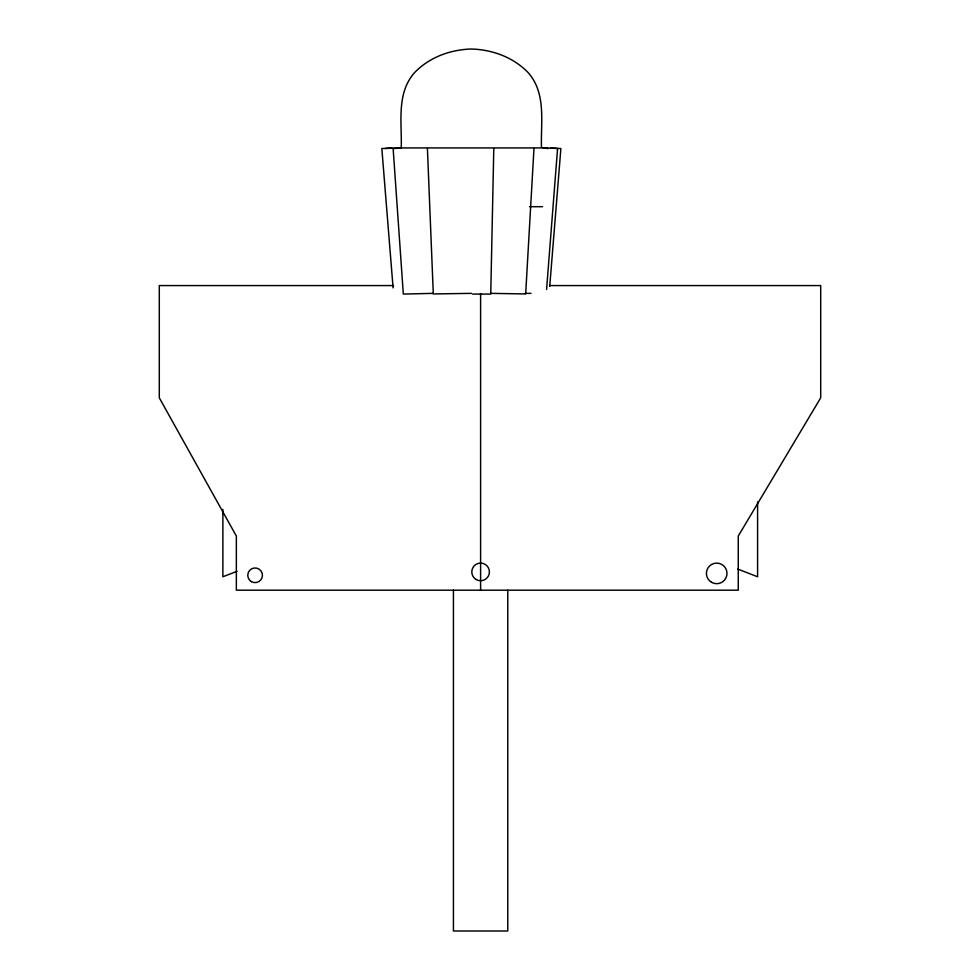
<?xml version="1.0" encoding="UTF-8"?>
<svg xmlns="http://www.w3.org/2000/svg" width="980" height="980" viewBox="0 0 980 980"><rect width="100%" height="100%" fill="white"/><g stroke="black" fill="none" stroke-linecap="round" stroke-linejoin="round"><path stroke-width="1.47" d="M493.785 148.642L490.747 294.074L472.495 294.074M533.977 148.519L525.672 293.951L491.017 293.363M546.583 289.406L557.583 148.519L550.809 147.931M549.731 286.381L560.879 148.519L542.589 147.931L548.408 148.519M237.062 571.279L222.877 576.767L222.877 509.392M385.128 148.519L391.89 147.931M400.845 147.931L541.462 147.931C540.654 122.537 546.595 93.357 528.073 72.532C513.189 57.195 492.475 49.686 471.356 49C450.237 49.686 429.522 57.195 414.626 72.532C396.104 93.357 402.057 122.537 401.237 147.931M529.519 206.694L542.589 206.694M393.543 285.572L159.299 285.572L159.299 397.831L236.352 536.048L236.352 590.193L738.259 590.193L738.259 536.048L820.701 397.831L820.701 285.572L549.707 285.572M433.172 293.363L403.319 294.074L393.139 148.642L400.11 147.931L381.833 148.519L393.09 287.887M471.356 293.363L433.295 293.951L427.415 148.519M525.415 293.363L531.013 293.363M737.744 569.074L757.589 576.767L757.589 501.956M507.775 590.193L507.775 931L453.422 931L453.422 590.193M480.604 293.608L480.604 590.193M251.431 581.654A7.35 7.35 0 0 0 262.444 575.297A7.35 7.35 0 0 0 251.431 568.939A7.35 7.35 0 0 0 251.431 581.654M476.194 579.535A8.82 8.82 0 0 0 489.412 571.904A8.82 8.82 0 0 0 476.194 564.272A8.82 8.82 0 0 0 476.194 579.535M711.554 582.304A10.278 10.278 0 0 0 726.976 573.398A10.278 10.278 0 0 0 711.554 564.492A10.278 10.278 0 0 0 711.554 582.304"/></g></svg>
